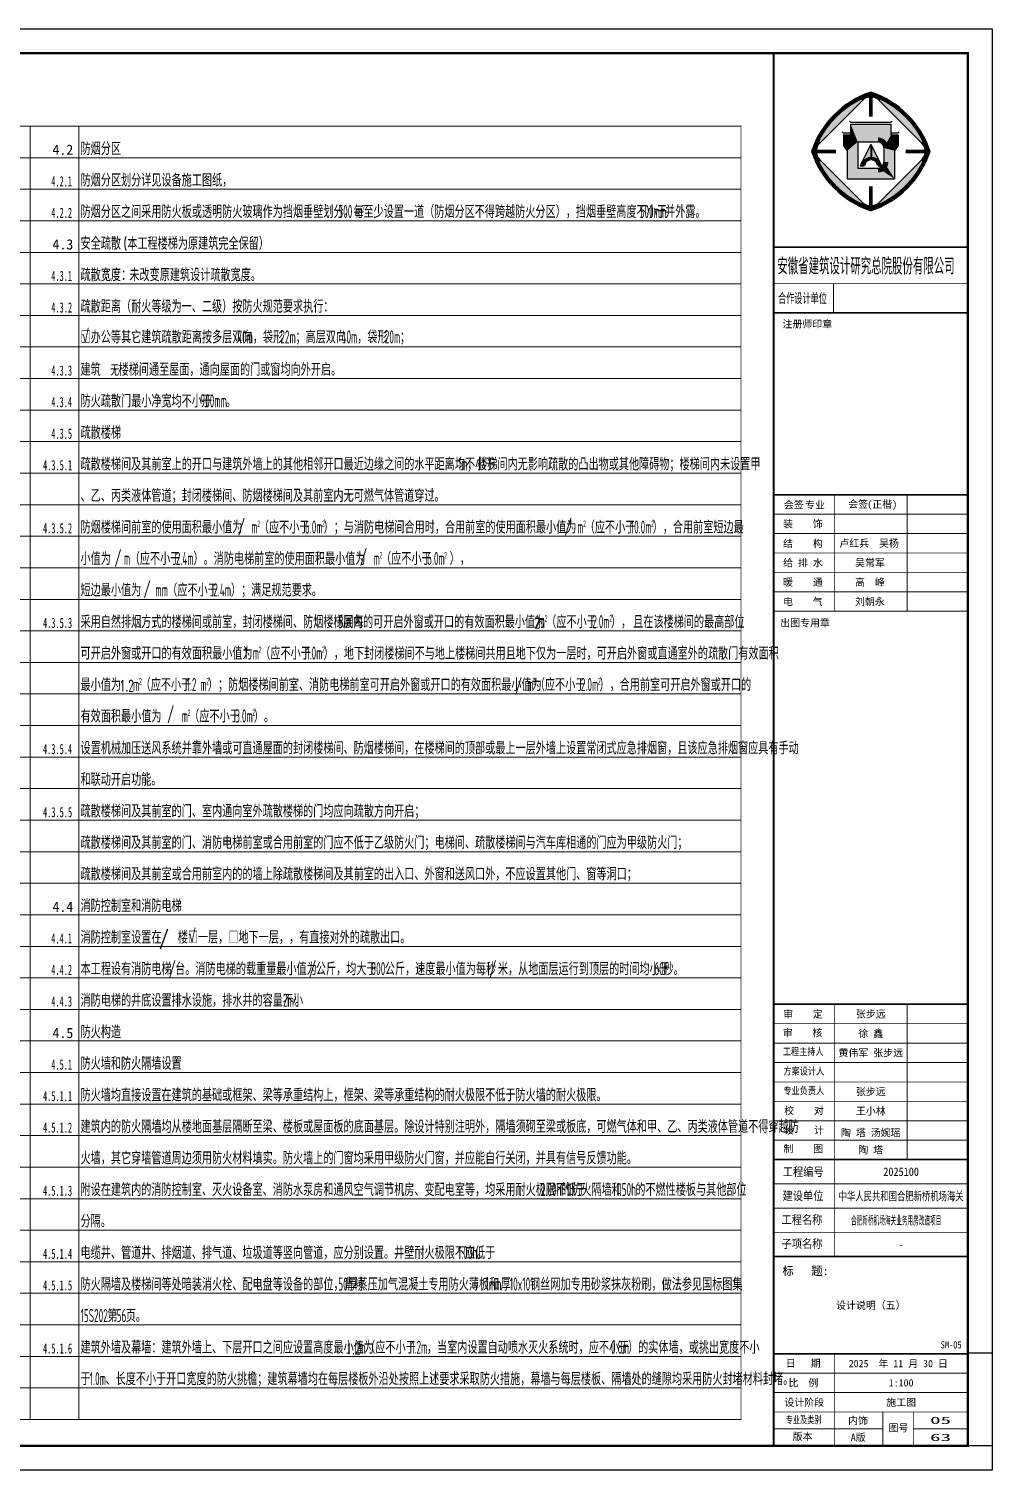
# Model space of a CAD drawing. Header units: millimetres. Extents: x -205444 to 751307, y 179719 to 310340.
# Drawn here: x 373530 to 413213, y 200444 to 259844 of the extents above; entities that cross this region are included whole.
import ezdxf
from ezdxf.enums import TextEntityAlignment as Align

# ---------------------------------------------------------------- set-up
doc = ezdxf.new("R2010")
doc.units = ezdxf.units.MM
doc.header["$LTSCALE"] = 1000
doc.layers.get('0').update_dxf_attribs({"linetype": 'CONTINUOUS'})
for name, color, linetype in [('BZ_标准图框', 7, 'CONTINUOUS'), ('PUB_TEXT', 7, 'CONTINUOUS'), ('TEXT', 6, 'CONTINUOUS'), ('VHSoft_boundary', 7, 'CONTINUOUS'), ('项目信息', 220, 'CONTINUOUS'), ('项目数据', 200, 'CONTINUOUS')]:
    doc.layers.add(name, color=color, linetype=linetype)
doc.layers.add('L-说明', color=55, linetype='CONTINUOUS', lineweight=13)
doc.layers.add('LS-说明分割', color=157, linetype='CONTINUOUS', lineweight=9)
doc.layers.add('VHSoft_barcode', color=7, linetype='CONTINUOUS', plot=False)
doc.styles.add('HT', font='simhei.ttf')
doc.styles.add('hz', font='simplex.shx', dxfattribs={"width": 0.8, "height": 300, "bigfont": 'hztxt.shx'})
doc.styles.get("Standard").update_dxf_attribs({"font": 'GBENOR', "bigfont": 'GBCBIG.shx'})

# ---------------------------------------------------------------- blocks, each defined once
blk = doc.blocks.new('HB')
at = {"color": 7, "const_width": 113}
for points in [[(7139, 8048, 0.202274), (6580, 7812)], [(7139, 8047, 0.202274), (6580, 7811)], [(7139, 8048, -0.202274), (7699, 7812)], [(7139, 8047, -0.202274), (7699, 7811)]]:
    blk.add_lwpolyline(points, format="xyb", dxfattribs=at)
at = {"color": 7}
for centre in [(7139, 7267), (7139, 7267), (7139, 7267), (7139, 7266), (7139, 7266), (7139, 7266)]:
    blk.add_arc(centre, 725, 45, 135, dxfattribs=at)
at = {"layer": 'TEXT', "color": 7}
for p, q in [((7139, 6842), (7139, 8292)), ((7139, 6841), (7139, 8291)), ((6627, 7779), (4028, 5181)), ((6627, 7779), (4028, 5181)), ((4028, 5181), (6627, 7779)), ((4028, 5180), (6627, 7778)), ((6627, 7778), (4028, 5180)), ((6627, 7778), (4028, 5180)), ((10250, 5181), (7651, 7779)), ((7651, 7779), (10250, 5181)), ((7651, 7778), (10250, 5180)), ((10250, 5180), (7651, 7778)), ((5907, 6335), (8371, 6335)), ((5907, 6335), (5907, 5683)), ((5907, 6334), (8371, 6334)), ((5907, 6334), (5907, 5682)), ((8371, 6335), (8371, 5683)), ((8371, 6334), (8371, 5682)), ((5472, 5683), (5907, 5683)), ((5472, 5683), (5472, 5031)), ((5472, 5682), (5907, 5682)), ((5472, 5682), (5472, 5030)), ((8371, 5683), (8806, 5683)), ((8371, 5682), (8806, 5682)), ((8806, 5683), (8806, 5031)), ((8806, 5682), (8806, 5030)), ((3516, 4669), (4965, 4669)), ((3516, 4668), (4965, 4668)), ((5472, 5031), (5690, 4705)), ((5472, 5030), (5690, 4704)), ((5690, 4705), (5690, 3002)), ((5690, 4704), (5690, 3001)), ((6342, 5248), (7574, 5248)), ((6342, 5248), (6342, 3654)), ((6342, 5247), (7574, 5247)), ((6342, 5247), (6342, 3653)), ((7139, 5103), (6487, 3799)), ((7139, 5102), (6487, 3798)), ((7139, 5103), (7139, 4207)), ((7139, 5102), (7139, 4206)), ((7175, 5031), (7791, 3799)), ((7175, 5031), (7175, 4159)), ((7175, 5030), (7791, 3798)), ((7175, 5030), (7175, 4158)), ((7936, 4886), (7936, 4017)), ((7936, 4885), (7936, 4015)), ((8806, 5031), (8588, 4705)), ((8806, 5030), (8588, 4704)), ((8588, 4705), (8588, 3002)), ((8588, 4704), (8588, 3001)), ((9313, 4669), (10762, 4669)), ((9313, 4668), (10762, 4668)), ((4028, 4156), (6627, 1558)), ((6627, 1558), (4028, 4156)), ((6627, 1557), (4028, 4155)), ((4028, 4155), (6627, 1557)), ((6342, 3654), (7574, 3654)), ((6342, 3653), (7574, 3653)), ((6487, 3799), (6731, 3799)), ((6487, 3798), (6731, 3798)), ((7583, 3799), (7791, 3799)), ((7583, 3798), (7791, 3798)), ((7651, 1558), (10250, 4156)), ((7651, 1557), (10250, 4155)), ((5690, 3002), (8588, 3002)), ((5690, 3001), (8588, 3001)), ((7139, 2495), (7139, 1046)), ((7139, 2494), (7139, 1045))]:
    blk.add_line(p, q, dxfattribs=at)
for points, const_width in [([(7167, 8189, 0.235887), (3616, 4634)], 213), ([(7167, 8188, 0.235887), (3616, 4633)], 213), ([(7111, 8189, -0.235887), (10662, 4634)], 213), ([(7111, 8188, -0.235887), (10662, 4633)], 213), ([(3777, 4717, -0.202274), (4018, 5274)], 113), ([(3777, 4716, -0.202274), (4018, 5273)], 113), ([(8072, 4886, 0.414214), (7574, 5384)], 272), ([(8072, 4885, 0.414214), (7574, 5383)], 272), ([(10501, 4717, 0.202274), (10260, 5274)], 113), ([(10501, 4716, 0.202274), (10260, 5273)], 113), ([(7167, 1148, -0.235887), (3616, 4704)], 213), ([(7167, 1147, -0.235887), (3616, 4703)], 213), ([(3777, 4620, 0.202274), (4018, 4063)], 113), ([(3777, 4619, 0.202274), (4018, 4062)], 113), ([(7111, 1148, 0.235887), (10662, 4704)], 213), ([(7111, 1147, 0.235887), (10662, 4703)], 213), ([(10501, 4620, -0.202274), (10260, 4063)], 113), ([(10501, 4619, -0.202274), (10260, 4062)], 113), ([(6686, 3799, -0.414214), (7139, 4252)], 181), ([(6686, 3798, -0.414214), (7139, 4251)], 181), ([(6731, 3799, -0.414214), (7139, 4207)], 181), ([(6731, 3798, -0.414214), (7139, 4206)], 181), ([(7628, 3799, 0.414214), (7175, 4252)], 181), ([(7628, 3798, 0.414214), (7175, 4251)], 181), ([(7583, 3799, 0.414214), (7175, 4207)], 181), ([(7583, 3798, 0.414214), (7175, 4206)], 181), ([(7574, 3518, 0.414214), (8072, 4017)], 272), ([(7574, 3517, 0.414214), (8072, 4015)], 272), ([(7139, 1289, -0.202274), (6580, 1525)], 113), ([(7139, 1288, -0.202274), (6580, 1524)], 113), ([(7139, 1289, 0.202274), (7699, 1525)], 113), ([(7139, 1288, 0.202274), (7699, 1524)], 113)]:
    blk.add_lwpolyline(points, format="xyb", dxfattribs=dict(at, const_width=const_width))
for points, const_width in [([(7139, 8248), (7139, 6799)], 217), ([(7139, 8247), (7139, 6798)], 217), ([(5830, 6521), (5907, 6444), (8371, 6444), (8448, 6521)], 72.5), ([(5830, 6520), (5907, 6443), (8371, 6443), (8448, 6520)], 72.5), ([(5396, 5869), (5472, 5792), (5907, 5792)], 72.5), ([(5396, 5868), (5472, 5791), (5907, 5791)], 72.5), ([(8371, 5792), (8806, 5792), (8882, 5869)], 72.5), ([(8371, 5791), (8806, 5791), (8882, 5868)], 72.5), ([(3560, 4669), (5009, 4669)], 217), ([(3560, 4668), (5009, 4668)], 217), ([(10719, 4669), (9269, 4669)], 217), ([(10719, 4668), (9269, 4668)], 217), ([(7139, 1089), (7139, 2538)], 217), ([(7139, 1088), (7139, 2537)], 217)]:
    blk.add_lwpolyline(points, dxfattribs=dict(at, const_width=const_width))
for centre, radius, start, end in [((8951, 2857), 5728, 108.43495, 161.56505), ((8951, 2857), 5728, 108.43495, 161.56505), ((8951, 2857), 5728, 108.43495, 161.56505), ((8951, 2856), 5728, 108.43495, 161.56505), ((8951, 2856), 5728, 108.43495, 161.56505), ((8951, 2856), 5728, 108.43495, 161.56505), ((5328, 2857), 5728, 18.43495, 71.56505), ((5328, 2857), 5728, 18.43495, 71.56505), ((5328, 2856), 5728, 18.43495, 71.56505), ((5328, 2856), 5728, 18.43495, 71.56505), ((8951, 6480), 5728, 198.43495, 251.56505), ((8951, 6480), 5728, 198.43495, 251.56505), ((8951, 6479), 5728, 198.43495, 251.56505), ((8951, 6479), 5728, 198.43495, 251.56505), ((4541, 4669), 725, 135, 225), ((4541, 4669), 725, 135, 225), ((4541, 4669), 725, 135, 225), ((4541, 4669), 725, 135, 225), ((4541, 4668), 725, 135, 225), ((4541, 4668), 725, 135, 225), ((4541, 4668), 725, 135, 225), ((4541, 4668), 725, 135, 225), ((5328, 6480), 5728, 288.43495, 341.56505), ((5328, 6479), 5728, 288.43495, 341.56505), ((7574, 4886), 362, 0, 90), ((7574, 4885), 362, 0, 90), ((9737, 4669), 725, 315, 45), ((9737, 4669), 725, 315, 45), ((9737, 4668), 725, 315, 45), ((9737, 4668), 725, 315, 45), ((7574, 4017), 362, 270, 0), ((7574, 4015), 362, 270, 0), ((7139, 2070), 725, 225, 315), ((7139, 2070), 725, 225, 315), ((7139, 2069), 725, 225, 315), ((7139, 2069), 725, 225, 315)]:
    blk.add_arc(centre, radius, start, end, dxfattribs=at)
for points in [[(6662, 7812), (6076, 7812), (4028, 5181), (4028, 5788)], [(6662, 7811), (6076, 7811), (4028, 5180), (4028, 5787)], [(7616, 7812), (8202, 7812), (10250, 5181), (10250, 5788)], [(7616, 7811), (8202, 7811), (10250, 5180), (10250, 5787)], [(5907, 6335), (6342, 5248), (8371, 6335), (7574, 5248)], [(5907, 6335), (5907, 5683), (6342, 5248)], [(5907, 6334), (6342, 5247), (8371, 6334), (7574, 5247)], [(5907, 6334), (5907, 5682), (6342, 5247)], [(8371, 6335), (7667, 5375), (8371, 5683), (8037, 5070)], [(8371, 6334), (7667, 5374), (8371, 5682), (8037, 5069)], [(5472, 5683), (5907, 5683), (5472, 5031), (6342, 5248)], [(5472, 5682), (5907, 5682), (5472, 5030), (6342, 5247)], [(7936, 4886), (8588, 4705), (8371, 5683), (8806, 5031)], [(7936, 4885), (8588, 4704), (8371, 5682), (8806, 5030)], [(8371, 5683), (8806, 5683), (8806, 5031)], [(8371, 5682), (8806, 5682), (8806, 5030)], [(5472, 5031), (5690, 4705), (6342, 5248)], [(5472, 5030), (5690, 4704), (6342, 5247)], [(5690, 4705), (6342, 5248), (5690, 3002), (6342, 3654)], [(5690, 4704), (6342, 5247), (5690, 3001), (6342, 3653)], [(6686, 3799), (6487, 3799), (7139, 4252), (7139, 5103)], [(6686, 3798), (6487, 3798), (7139, 4251), (7139, 5102)], [(7791, 3799), (7628, 3799), (7175, 5031), (7175, 4252)], [(7791, 3798), (7628, 3798), (7175, 5030), (7175, 4251)], [(8588, 3002), (7936, 4017), (8588, 4705), (7936, 4886)], [(8588, 3001), (7936, 4015), (8588, 4704), (7936, 4885)], [(6662, 1525), (6076, 1525), (4028, 4156), (4028, 3550)], [(6662, 1524), (6076, 1524), (4028, 4155), (4028, 3549)], [(6342, 3654), (5690, 3002), (7574, 3654), (8588, 3002)], [(6342, 3653), (5690, 3001), (7574, 3653), (8588, 3001)], [(7616, 1525), (8202, 1525), (10250, 4156), (10250, 3550)], [(7616, 1524), (8202, 1524), (10250, 4155), (10250, 3549)], [(7741, 3547), (8043, 3850), (8588, 3002)], [(7741, 3546), (8043, 3849), (8588, 3001)]]:
    blk.add_solid(points, dxfattribs=at)
blk = doc.blocks.new('vhtemplate_标准图框_A1+0.5')
at = {"layer": 'BZ_标准图框'}
blk.add_lwpolyline([(210, 594), (1261, 594), (1261, 0), (210, 0)], close=True, dxfattribs=at)
at = {"layer": 'BZ_标准图框', "const_width": 1}
blk.add_lwpolyline([(1251, 10), (1251, 584), (235, 584), (235, 10)], close=True, dxfattribs=at)
at = {"layer": 'BZ_标准图框'}
for points, const_width in [([(1171, 10), (1171, 584)], 0.7), ([(1171, 504), (1251, 504)], 0.7), ([(1171, 489), (1251, 489)], 0.35), ([(1195.65, 476.8), (1195.65, 488.8)], 0.35), ([(1171, 477), (1251, 477)], 0.7), ([(1171, 402), (1251, 402)], 0.7), ([(1196, 402), (1196, 354)], 0.35), ([(1226, 402), (1226, 354)], 0.35), ([(1251, 394), (1171, 394)], 0.35), ([(1251, 386), (1171, 386)], 0.35), ([(1251, 378), (1171, 378)], 0.35), ([(1251, 370), (1171, 370)], 0.35), ([(1251, 362), (1171, 362)], 0.35), ([(1251, 354), (1171, 354)], 0.5), ([(1171, 192), (1251, 192)], 0.7), ([(1196, 88), (1196, 192)], 0.35), ([(1226, 127.99), (1226, 192)], 0.35), ([(1171, 184), (1251, 184)], 0.35), ([(1171, 176), (1251, 176)], 0.35), ([(1171, 168), (1251, 168)], 0.35), ([(1171, 160), (1251, 160)], 0.35), ([(1171, 152), (1251, 152)], 0.35), ([(1171, 144), (1251, 144)], 0.35), ([(1171, 136), (1251, 136)], 0.35), ([(1171, 136), (1251, 136)], 0.35), ([(1171, 128), (1251, 128)], 0.7), ([(1171, 118), (1251, 118)], 0.35), ([(1171, 108), (1251, 108)], 0.35), ([(1171, 98), (1251, 98)], 0.35), ([(1171, 88), (1251, 88)], 0.7), ([(1171, 48), (1251, 48)], 0.7), ([(1196, 24), (1196, 48)], 0.35), ([(1171, 40), (1251, 40)], 0.35), ([(1171, 32), (1251, 32)], 0.35), ([(1171, 24), (1251, 24)], 0.35), ([(1176, 24), (1246, 24)], 0.35), ([(1196, 10), (1196, 24)], 0.35), ([(1216, 10), (1216, 24)], 0.35), ([(1228.5, 10), (1228.5, 24)], 0.35), ([(1171, 17), (1216, 17)], 0.35), ([(1228.5, 17), (1251, 17)], 0.35)]:
    blk.add_lwpolyline(points, dxfattribs=dict(at, const_width=const_width))
at = {"layer": 'VHSoft_barcode'}
blk.add_lwpolyline([(1250.99, 10), (1250.99, 48.33), (1260.99, 48.33), (1260.99, 10)], close=True, dxfattribs=at)
at = {"layer": 'VHSoft_boundary'}
blk.add_lwpolyline([(210, 594), (1261, 594), (1261, 0), (210, 0)], close=True, dxfattribs=at)
at = {"layer": 'BZ_标准图框', "xscale": 0.0067500000000109, "yscale": 0.0067500000000109, "zscale": 0.0067500000000109}
blk.add_blockref('HB', (1162.82, 511.97), dxfattribs=at)
at = {"layer": 'BZ_标准图框', "style": 'HT'}
for s, height, width, p in [('安徽省建筑设计研究总院股份有限公司', 6, 0.525, (1172.49, 493.4)), ('合作设计单位', 4, 0.6, (1172.78, 481.01)), ('工程主持人', 3, 0.8, (1174.76, 171.01)), ('方案设计人', 3, 0.8, (1175.02, 162.98)), ('专业负责人', 3, 0.8, (1175.01, 154.91)), ('工程编号', 3.5, 0.88, (1174.75, 121.22)), ('建设单位', 3.5, 0.88, (1174.67, 111.31)), ('工程名称', 3.5, 0.88, (1174.27, 101.45)), ('子项名称', 3.5, 0.88, (1174.27, 91.54)), ('专业及类别', 3, 0.7, (1175.99, 19.25))]:
    blk.add_text(s, height=height, dxfattribs=dict(at, width=width)).set_placement(p)
for s, height, p in [('注册师印章', 3, (1174.66, 470.84)), ('会签', 3, (1175.21, 396.34)), ('专业', 3, (1183.96, 396.25)), ('会签', 3, (1201.73, 396.66)), ('(正楷)', 3, (1209.58, 396.57)), ('装    饰', 3, (1174.87, 388.45)), ('结    构', 3, (1174.87, 380.41)), ('卢红兵  吴杨', 3, (1198.06, 380.49)), ('给 排 水', 3, (1174.87, 372.45)), ('吴常军', 3, (1204.53, 372.47)), ('暖    通', 3, (1174.87, 364.47)), ('高  峰', 3, (1204.53, 364.45)), ('电    气', 3, (1174.87, 356.44)), ('刘朝永', 3, (1204.53, 356.44)), ('出图专用章', 3, (1173.71, 347.68)), ('审    定', 3, (1174.88, 186.42)), ('审    核', 3, (1174.75, 178.77)), ('校    对', 3, (1175.33, 146.68)), ('设    计', 3, (1175.28, 138.66)), ('制    图', 3, (1175.05, 130.97)), ('标   题:', 3.5, (1174.55, 80.35)), ('日   期', 3, (1176.02, 42.57)), ('2025  年 11 月 30 日', 3, (1201.92, 42.43)), ('比  例', 3, (1177.1, 34.47)), ('设计阶段', 3, (1175.41, 26.44)), ('内饰', 3, (1201.69, 18.95)), ('图号', 3, (1218.31, 15.95)), ('版本 ', 3, (1178.83, 12.39)), ('A版', 3, (1202.76, 12.03))]:
    blk.add_text(s, height=height, dxfattribs=at).set_placement(p)
for tag, p in [('审定', (1211, 186.49)), ('审核', (1211, 178.49)), ('工程主持人', (1211, 170.49)), ('专业负责人', (1211, 154.49)), ('校对', (1211, 146.49)), ('设计', (1211, 137.57)), ('制图', (1211, 130.49)), ('图名', (1211, 66.45)), ('1:100', (1223.5, 34.5)), ('设计阶段', (1223.5, 26.45))]:
    blk.add_attdef(tag, text='', height=3, dxfattribs=at).set_placement(p, align=Align.CENTER)
for tag, width, p in [('2025100', 0.88, (1223.5, 121.25)), ('合肥空港经济示范区管理办公室', 0.7, (1223.5, 111.19)), ('新桥机场海关业务用房改造项目设计总承包（2次）', 0.475, (1223.5, 101.2)), ('-', 0.7, (1223.5, 91.31))]:
    blk.add_attdef(tag, text='', height=3.5, dxfattribs=dict(at, width=width)).set_placement(p, align=Align.CENTER)
for tag, p, p2 in [('索引', (1239.79, 50.15), (1248.42, 50.15)), ('图号', (1235.44, 19.04), (1244.06, 19.04))]:
    blk.add_attdef(tag, text='', height=3, dxfattribs=at).set_placement(p, p2, align=Align.FIT)
at = {"layer": 'BZ_标准图框', "style": 'HT', "width": 0.666667}
blk.add_attdef('总图号', text='', height=3, dxfattribs=at).set_placement((1235.44, 12), (1244.06, 12), align=Align.FIT)

msp = doc.modelspace()

# ---------------------------------------------------------------- linework, layer by layer
at = {"layer": 'LS-说明分割'}
for p, q in [((402862.5, 255832.4), (312812.7, 255832.4)), ((373587.2, 202532.4), (373587.2, 255832.4)), ((375586.5, 202532.4), (375586.5, 255832.4)), ((402862.5, 254532.4), (312812.7, 254532.4)), ((402862.5, 253232.4), (312812.7, 253232.4)), ((402862.5, 251932.4), (312812.7, 251932.4)), ((402862.5, 250632.4), (312812.7, 250632.4)), ((402862.5, 249332.4), (312812.7, 249332.4)), ((402862.5, 248032.4), (312812.7, 248032.4)), ((402862.5, 246732.4), (312812.7, 246732.4)), ((402862.5, 245432.4), (312812.7, 245432.4)), ((402862.5, 244132.4), (312812.7, 244132.4)), ((402862.5, 242832.4), (312812.7, 242832.4)), ((402862.5, 241532.4), (312812.7, 241532.4)), ((402862.5, 240232.4), (312812.7, 240232.4)), ((402862.5, 238932.4), (312812.7, 238932.4)), ((402862.5, 237632.4), (312812.7, 237632.4)), ((402862.5, 236332.4), (312812.7, 236332.4)), ((402862.5, 235032.4), (312812.7, 235032.4)), ((402862.5, 233732.4), (312812.7, 233732.4)), ((402862.5, 232432.4), (312812.7, 232432.4)), ((402862.5, 231132.4), (312812.7, 231132.4)), ((402862.5, 229832.4), (312812.7, 229832.4)), ((402862.5, 228532.4), (312812.7, 228532.4)), ((402862.5, 227232.4), (312812.7, 227232.4)), ((402862.5, 225932.4), (312812.7, 225932.4)), ((402862.5, 224632.4), (312812.7, 224632.4)), ((402862.5, 223332.4), (312812.7, 223332.4)), ((402862.5, 222032.4), (312812.7, 222032.4)), ((402862.5, 220732.4), (312812.7, 220732.4)), ((402862.5, 219432.4), (312812.7, 219432.4)), ((402862.5, 218132.4), (312812.7, 218132.4)), ((402862.5, 216832.4), (312812.7, 216832.4)), ((402862.5, 215532.4), (312812.7, 215532.4)), ((402862.5, 214232.4), (312812.7, 214232.4)), ((402862.5, 212932.4), (312812.7, 212932.4)), ((402862.5, 211632.4), (312812.7, 211632.4)), ((402862.5, 210332.4), (312812.7, 210332.4)), ((402862.5, 209032.4), (312812.7, 209032.4)), ((402862.5, 207732.4), (312812.7, 207732.4)), ((402862.5, 206432.4), (312812.7, 206432.4)), ((402862.5, 205132.4), (312812.7, 205132.4)), ((402862.5, 205132.4), (312812.7, 205132.4)), ((402862.5, 203832.4), (312812.7, 203832.4)), ((402862.5, 202532.4), (312812.7, 202532.4))]:
    msp.add_line(p, q, dxfattribs=at)
at = {"layer": 'LS-说明分割', "const_width": 30}
msp.add_lwpolyline([(312812.7, 255832.4), (402862.5, 255832.4), (402862.5, 202532.4), (312812.7, 202532.4)], close=True, dxfattribs=at)

# ---------------------------------------------------------------- block references
ref = msp.add_blockref('vhtemplate_标准图框_A1+0.5', (287112.6, 200444.2), dxfattribs=dict(xscale=100, yscale=100, zscale=100))
ref.add_attrib('1:100', '1:100', dxfattribs={"layer": 'BZ_标准图框', "height": 300, "style": 'HT'}).set_placement((409462.6, 203894.2), align=Align.CENTER)
ref.add_attrib('设计阶段', '施工图', dxfattribs={"layer": 'BZ_标准图框', "height": 300, "style": 'HT'}).set_placement((409462.6, 203089.2), align=Align.CENTER)
ref.add_attrib('图名', '设计说明（五）', dxfattribs={"layer": 'BZ_标准图框', "height": 300, "style": 'HT'}).set_placement((408212.6, 207089.2), align=Align.CENTER)
ref.add_attrib('索引', 'SM-05', dxfattribs={"layer": 'BZ_标准图框', "height": 300, "style": 'HT', "width": 0.8}).set_placement((411091.4, 205458.9), (411954.3, 205458.9), align=Align.FIT)
ref.add_attrib('-', '-', dxfattribs={"layer": 'BZ_标准图框', "height": 350, "style": 'HT', "width": 0.7}).set_placement((409462.6, 209575.1), align=Align.CENTER)
ref.add_attrib('新桥机场海关业务用房改造项目设计总承包（2次）', '合肥新桥机场海关业务用房改造项目   ', dxfattribs={"layer": 'BZ_标准图框', "height": 350, "style": 'HT', "width": 0.475}).set_placement((409462.6, 210564.3), align=Align.CENTER)
ref.add_attrib('合肥空港经济示范区管理办公室', '中华人民共和国合肥新桥机场海关', dxfattribs={"layer": 'BZ_标准图框', "height": 350, "style": 'HT', "width": 0.7}).set_placement((409462.6, 211563.3), align=Align.CENTER)
ref.add_attrib('2025100', '2025100', dxfattribs={"layer": 'BZ_标准图框', "height": 350, "style": 'HT', "width": 0.88}).set_placement((409462.6, 212569.2), align=Align.CENTER)
ref.add_attrib('图号', '05', dxfattribs={"layer": 'BZ_标准图框', "height": 300, "style": 'HT', "width": 2}).set_placement((410656.2, 202348.4), (411519.1, 202348.4), align=Align.FIT)
ref.add_attrib('总图号', '63', dxfattribs={"layer": 'BZ_标准图框', "height": 300, "style": 'HT', "width": 2}).set_placement((410656.2, 201644.2), (411519.1, 201644.2), align=Align.FIT)
ref.add_attrib('制图', '陶 塔', dxfattribs={"layer": 'BZ_标准图框', "height": 300, "style": 'HT'}).set_placement((408212.6, 213493.4), align=Align.CENTER)
ref.add_attrib('设计', '陶 塔 汤婉瑶', dxfattribs={"layer": 'BZ_标准图框', "height": 300, "style": 'HT'}).set_placement((408212.6, 214201.7), align=Align.CENTER)
ref.add_attrib('校对', '王小林', dxfattribs={"layer": 'BZ_标准图框', "height": 300, "style": 'HT'}).set_placement((408212.6, 215093.4), align=Align.CENTER)
ref.add_attrib('专业负责人', '张步远', dxfattribs={"layer": 'BZ_标准图框', "height": 300, "style": 'HT'}).set_placement((408212.6, 215893), align=Align.CENTER)
ref.add_attrib('工程主持人', '黄伟军 张步远', dxfattribs={"layer": 'BZ_标准图框', "height": 300, "style": 'HT'}).set_placement((408212.6, 217493.4), align=Align.CENTER)
ref.add_attrib('审核', '徐 鑫', dxfattribs={"layer": 'BZ_标准图框', "height": 300, "style": 'HT'}).set_placement((408212.6, 218293.4), align=Align.CENTER)
ref.add_attrib('审定', '张步远', dxfattribs={"layer": 'BZ_标准图框', "height": 300, "style": 'HT'}).set_placement((408212.6, 219093.4), align=Align.CENTER)

# ---------------------------------------------------------------- texts
at = {"style": 'HT'}
for s, p in [('4.2', (374503.8, 254652.4)), ('4.3', (374503.8, 250752.4)), ('4.4', (374503.8, 223452.4)), ('4.5', (374503.8, 218252.4))]:
    msp.add_text(s, height=420, dxfattribs=at).set_placement(p)
at = {"layer": 'L-说明', "style": 'HT', "width": 0.6}
for s, p in [('4.2.1', (374453.8, 253352.4)), ('4.2.2', (374453.8, 252052.4)), ('4.3.1', (374453.8, 249452.4)), ('4.3.2', (374453.8, 248152.4)), ('4.3.3', (374453.8, 245552.4)), ('4.3.4', (374453.8, 244252.4)), ('4.3.5', (374453.8, 242952.4)), ('4.3.5.1', (374113.8, 241652.4)), ('4.3.5.2', (374113.8, 239052.4)), ('4.3.5.3', (374113.8, 235152.4)), ('4.3.5.4', (374113.1, 229952.4)), ('4.3.5.5', (374113.8, 227352.4)), ('4.4.1', (374453.8, 222152.4)), ('4.4.2', (374453.8, 220852.4)), ('4.4.3', (374453.8, 219552.4)), ('4.5.1', (374453.8, 216952.4)), ('4.5.1.1', (374113.8, 215652.4)), ('4.5.1.2', (374113.8, 214352.4)), ('4.5.1.3', (374113.8, 211752.4)), ('4.5.1.4', (374113.8, 209152.4)), ('4.5.1.5', (374113.8, 207852.4)), ('4.5.1.6', (374113.8, 205252.4))]:
    msp.add_text(s, height=420, dxfattribs=at).set_placement(p)
at = {"layer": 'L-说明'}
for s, height, p in [('防烟分区划分详见设备施工图纸，', 520.851, (375660.7, 253342.4)), ('防烟分区之间采用防火板或透明防火玻璃作为挡烟垂壁划分，每', 520.851, (375660.7, 252046.4)), ('至少设置一道（防烟分区不得跨越防火分区），挡烟垂壁高度不小于', 520.851, (387314.4, 252046.4)), ('并外露。', 520.85, (399741.8, 252046.4)), ('疏散宽度：', 520.85, (375660.7, 249442.4)), ('未改变原建筑设计疏散宽度。', 520.851, (377671.7, 249442.4)), ('疏散距离（耐火等级为一、二级）按防火规范要求执行：', 520.851, (375660.7, 248142.4)), ('□办公等其它建筑疏散距离按多层双向', 520.851, (375660.7, 246878.4)), ('，袋形', 520.85, (382754.2, 246878.4)), ('；高层双向', 520.85, (384512.6, 246878.4)), ('，袋形', 520.85, (387056.4, 246878.4)), ('；', 520.9, (388814.8, 246878.4)), ('建筑', 520.85, (375660.7, 245542.4)), ('楼梯间通至屋面，通向屋面的门或窗均向外开启。', 520.851, (377228.9, 245542.4)), ('防火疏散门最小净宽均不小于', 520.851, (375660.7, 244242.4)), ('。', 520.9, (381643.5, 244242.4)), ('疏散楼梯', 520.85, (375660.7, 242942.4)), ('疏散楼梯间及其前室上的开口与建筑外墙上的其他相邻开口最近边缘之间的水平距离均不小于', 520.851, (375660.7, 241642.4)), ('；楼梯间内无影响疏散的凸出物或其他障碍物；楼梯间内未设置甲', 520.851, (391583.8, 241642.4)), ('、乙、丙类液体管道；封闭楼梯间、防烟楼梯间及其前室内无可燃气体管道穿过。', 520.851, (375660.7, 240346.4)), ('防烟楼梯间前室的使用面积最小值为', 520.851, (375659.9, 239042.4)), ('（应不小于', 520.85, (383006.8, 239042.4)), ('）；与消防电梯间合用时，合用前室的使用面积最小值为', 520.851, (385670.1, 239042.4)), ('（应不小于', 520.85, (396429.4, 239042.4)), ('），合用前室短边最', 520.85, (399227.7, 239042.4)), ('小值为', 520.85, (375659.9, 237746.4)), ('（应不小于', 520.85, (377688.4, 237746.4)), ('）。消防电梯前室的使用面积最小值为', 520.851, (380313.1, 237746.4)), ('（应不小于', 520.85, (388039.2, 237746.4)), ('），', 520.85, (390864.5, 237746.4)), ('短边最小值为', 520.85, (375659.9, 236450.4)), ('（应不小于', 520.85, (379230.8, 236450.4)), ('）；满足规范要求。', 520.85, (381855.6, 236450.4)), ('采用自然排烟方式的楼梯间或前室，封闭楼梯间、防烟楼梯间每', 520.851, (375660.7, 235142.4)), ('层内的可开启外窗或开口的有效面积最小值为', 520.851, (386465.8, 235142.4)), ('（应不小于', 520.85, (394843.3, 235142.4)), ('），', 520.85, (397506.6, 235142.4)), ('且在该楼梯间的最高部位', 520.851, (398426.9, 235142.4)), ('可开启外窗或开口的有效面积最小值为', 520.851, (375660.7, 233846.4)), ('（应不小于', 520.85, (383062.7, 233846.4)), ('），地下封闭楼梯间不与地上楼梯间共用且地下仅为一层时，可开启外窗或直通室外的疏散门有效面积', 520.851, (385672, 233846.4)), ('最小值为', 520.85, (375660.7, 232550.4)), ('（应不小于', 520.85, (378133.8, 232550.4)), ('）；防烟楼梯间前室、消防电梯前室可开启外窗或开口的有效面积最小值为', 520.851, (380905.1, 232550.4)), ('（应不小于', 520.85, (394373.5, 232550.4)), ('），合用前室可开启外窗或开口的', 520.851, (397036.8, 232550.4)), ('有效面积最小值为', 520.85, (375660.7, 231254.4)), ('（应不小于', 520.85, (380136.4, 231254.4)), ('）。', 520.85, (382799.7, 231254.4)), ('设置机械加压送风系统并靠外墙或可直通屋面的封闭楼梯间、防烟楼梯间，在楼梯间的顶部或最上一层外墙上设置常闭式应急排烟窗，且该应急排烟窗应具有手动', 520.851, (375659.9, 229942.4)), ('和联动开启功能。', 520.85, (375659.9, 228646.4)), ('疏散楼梯间及其前室的门、室内通向室外疏散楼梯的门均应向疏散方向开启；', 520.851, (375660.7, 227342.4)), ('疏散楼梯间及其前室的门、消防电梯前室或合用前室的门应不低于乙级防火门；电梯间、疏散楼梯间与汽车库相通的门应为甲级防火门；', 520.851, (375660.7, 226046.4)), ('疏散楼梯间及其前室或合用前室内的的墙上除疏散楼梯间及其前室的出入口、外窗和送风口外，不应设置其他门、窗等洞口；', 520.851, (375660.7, 224750.4)), ('消防控制室设置在', 520.85, (375660.7, 222142.4)), ('楼□一层，□地下一层，，有直接对外的疏散出口。', 520.851, (379665.8, 222142.4)), ('本工程设有消防电梯', 520.85, (375660.7, 220842.4)), ('台。消防电梯的载重量最小值为', 520.851, (379559, 220842.4)), ('公斤，均大于', 520.85, (385353.1, 220842.4)), ('公斤，速度最小值为每秒', 520.851, (388195, 220842.4)), ('米，从地面层运行到顶层的时间均小于', 520.851, (392851.6, 220842.4)), ('秒。', 520.85, (399675.1, 220842.4)), ('消防电梯的井底设置排水设施，排水井的容量不小', 520.851, (375660.7, 219542.4)), ('。', 520.9, (384493.5, 219542.4)), ('防火墙和防火隔墙设置', 520.85, (375659.9, 216942.4)), ('防火墙均直接设置在建筑的基础或框架、梁等承重结构上，框架、梁等承重结构的耐火极限不低于防火墙的耐火极限。', 520.851, (375659.9, 215642.4)), ('建筑内的防火隔墙均从楼地面基层隔断至梁、楼板或屋面板的底面基层。除设计特别注明外，隔墙须砌至梁或板底，可燃气体和甲、乙、丙类液体管道不得穿越防', 520.851, (375660.7, 214342.4)), ('火墙，其它穿墙管道周边须用防火材料填实。防火墙上的门窗均采用甲级防火门窗，并应能自行关闭，并具有信号反馈功能。', 520.851, (375660.7, 213046.4)), ('附设在建筑内的消防控制室、灭火设备室、消防水泵房和通风空气调节机房、变配电室等，均采用耐火极限不低于', 520.851, (375660.7, 211742.4)), ('的防火隔墙和', 520.85, (395455.1, 211742.4)), ('的不燃性楼板与其他部位', 520.851, (398513, 211742.4)), ('分隔。', 520.85, (375660.7, 210446.4)), ('电缆井、管道井、排烟道、排气道、垃圾道等竖向管道，应分别设置。井壁耐火极限不应低于', 520.851, (375660.7, 209142.4)), ('。', 520.9, (391988.8, 209142.4)), ('防火隔墙及楼梯间等处暗装消火栓、配电盘等设备的部位，背衬', 520.851, (375660.7, 207842.4)), ('厚蒸压加气混凝土专用防火薄板和', 520.851, (386654.8, 207842.4)), ('厚', 520.9, (392963.1, 207842.4)), ('钢丝网加专用砂浆抹灰粉刷，做法参见国标图集', 520.851, (394179.2, 207842.4)), ('第', 520.9, (376767.7, 206546.4)), ('页。', 520.85, (377524.8, 206546.4)), ('建筑外墙及幕墙：建筑外墙上、下层开口之间应设置高度最小值为', 520.851, (375660.7, 205242.4)), ('（应不小于', 520.85, (387385, 205242.4)), ('，当室内设置自动喷水灭火系统时，应不小于', 520.851, (389928.7, 205242.4)), ('）的实体墙，或挑出宽度不小', 520.851, (398213.7, 205242.4)), ('于', 520.9, (375660.7, 203946.4)), ('、长度不小于开口宽度的防火挑檐；建筑幕墙均在每层楼板外沿处按照上述要求采取防火措施，幕墙与每层楼板、隔墙处的缝隙均采用防火封堵材料封堵。', 520.851, (376687.8, 203946.4))]:
    msp.add_text(s, height=height, dxfattribs=at).set_placement(p)
at = {"layer": 'L-说明', "width": 0.6}
for s, height, p in [('500', 540, (386276.8, 252046.4)), ('2', 270, (387248.8, 252316.4)), ('500mm', 540, (398688.8, 252046.4)), ('m', 540, (387005.8, 252046.4)), ('40m', 540, (382106.2, 246878.4)), ('22m', 540, (383891.6, 246878.4)), ('40m', 540, (386408.4, 246878.4)), ('20m', 540, (388193.8, 246878.4)), ('900mm', 540, (380589.6, 244242.4)), ('1m', 540, (391205.8, 241642.4)), ('m', 540, (382698.3, 239042.4)), ('2', 270, (382941.3, 239312.4)), ('6.0m', 540, (384902.6, 239042.4)), ('2', 270, (385604.6, 239312.4)), ('m', 540, (396120.8, 239042.4)), ('2', 270, (396363.8, 239312.4)), ('10.0m', 540, (398325.1, 239042.4)), ('2', 270, (399162.1, 239312.4)), ('2.4m', 540, (379584.1, 237746.4)), ('2', 270, (387973.6, 238016.4)), ('6.0m', 540, (389934.9, 237746.4)), ('2', 270, (390636.9, 238016.4)), ('m', 540, (377445.4, 237746.4)), ('m', 540, (387730.6, 237746.4)), ('mm', 540, (378744.8, 236450.4)), ('2.4m', 540, (381126.6, 236450.4)), ('5', 540, (386276.8, 235142.4)), ('m', 540, (394534.8, 235142.4)), ('2', 270, (394777.8, 235412.4)), ('2.0m', 540, (396739.1, 235142.4)), ('2', 270, (397441.1, 235412.4)), ('m', 540, (382754.2, 233846.4)), ('2', 270, (382997.2, 234116.4)), ('1.0m', 540, (384958.5, 233846.4)), ('2', 270, (385606.5, 234116.4)), ('m', 540, (377825.2, 232550.4)), ('2', 270, (378068.2, 232820.4)), ('1.2', 540, (380029.5, 232550.4)), ('m', 540, (380596.5, 232550.4)), ('2', 270, (380839.5, 232820.4)), ('m', 540, (394065, 232550.4)), ('2', 270, (394308, 232820.4)), ('2.0m', 540, (396269.3, 232550.4)), ('2', 270, (396971.3, 232820.4)), ('2', 270, (380070.8, 231524.4)), ('3.0m', 540, (382032.1, 231254.4)), ('2', 270, (382734.1, 231524.4)), ('m', 540, (379827.8, 231254.4)), ('800', 540, (387628, 220842.4)), ('60', 540, (399297.1, 220842.4)), ('2m', 540, (384001.9, 219542.4)), ('3', 270, (384433.9, 219812.4)), ('2.00h', 540, (394618.1, 211742.4)), ('1.50h', 540, (397730, 211742.4)), ('1.00h', 540, (391205.8, 209142.4)), ('50', 540, (386276.8, 207842.4)), ('1mm', 540, (392342.1, 207842.4)), ('10x10', 540, (393342.2, 207842.4)), ('15S202', 540, (375660.7, 206546.4)), ('56', 540, (377146.8, 206546.4)), ('m', 540, (387142, 205242.4)), ('1.2m', 540, (389280.7, 205242.4)), ('0.8m', 540, (397511.7, 205242.4)), ('1.0m', 540, (376039.8, 203946.4))]:
    msp.add_text(s, height=height, dxfattribs=at).set_placement(p)
at = {"layer": 'L-说明', "color": 1}
msp.add_text('(本工程楼梯为原建筑完全保留）', height=520.851, dxfattribs=at).set_placement((377420.6, 250736.8))
at = {"layer": 'PUB_TEXT'}
for s, p in [('防烟分区', (375660.7, 254642.4)), ('安全疏散', (375660.7, 250742.4)), ('消防控制室和消防电梯', (375660.7, 223442.4)), ('防火构造', (375660.7, 218242.4))]:
    msp.add_text(s, height=520.85, dxfattribs=at).set_placement(p)
at = {"layer": '项目信息', "style": 'hz', "width": 0.75}
msp.add_text('/', height=540, dxfattribs=at).set_placement((378901.5, 222094.3))
at = {"layer": '项目数据', "style": 'hz'}
for s, height, width, p in [('√', 540, 0.75, (375707, 246910.6)), ('无', 461.7, 0.6, (376881.3, 245544.3)), ('/', 461.7, 0.6, (382162, 239126.1)), ('/', 461.7, 0.6, (395614.5, 239126.1)), ('/', 461.7, 0.6, (377074.2, 237839.1)), ('/', 461.7, 0.6, (387183, 237886.4)), ('/', 461.7, 0.6, (378276, 236558.9)), ('2', 461.7, 0.6, (394346.5, 235144.3)), ('1', 461.7, 0.6, (382348.4, 233874.2)), ('1.2', 461.7, 0.6, (377266.9, 232536.6)), ('/', 461.7, 0.6, (393574.2, 232567.5)), ('/', 461.7, 0.6, (379245, 231401.1)), ('√', 540, 0.75, (380106.1, 222194.9)), ('/', 461.7, 0.6, (379311.5, 220896.4)), ('/', 461.7, 0.6, (385081.9, 220896.4)), ('/', 461.7, 0.6, (392516, 220896.4)), ('1.2', 461.7, 0.6, (386600.9, 205218.3))]:
    msp.add_text(s, height=height, dxfattribs=dict(at, width=width)).set_placement(p)

doc.saveas('drawing.dxf')
